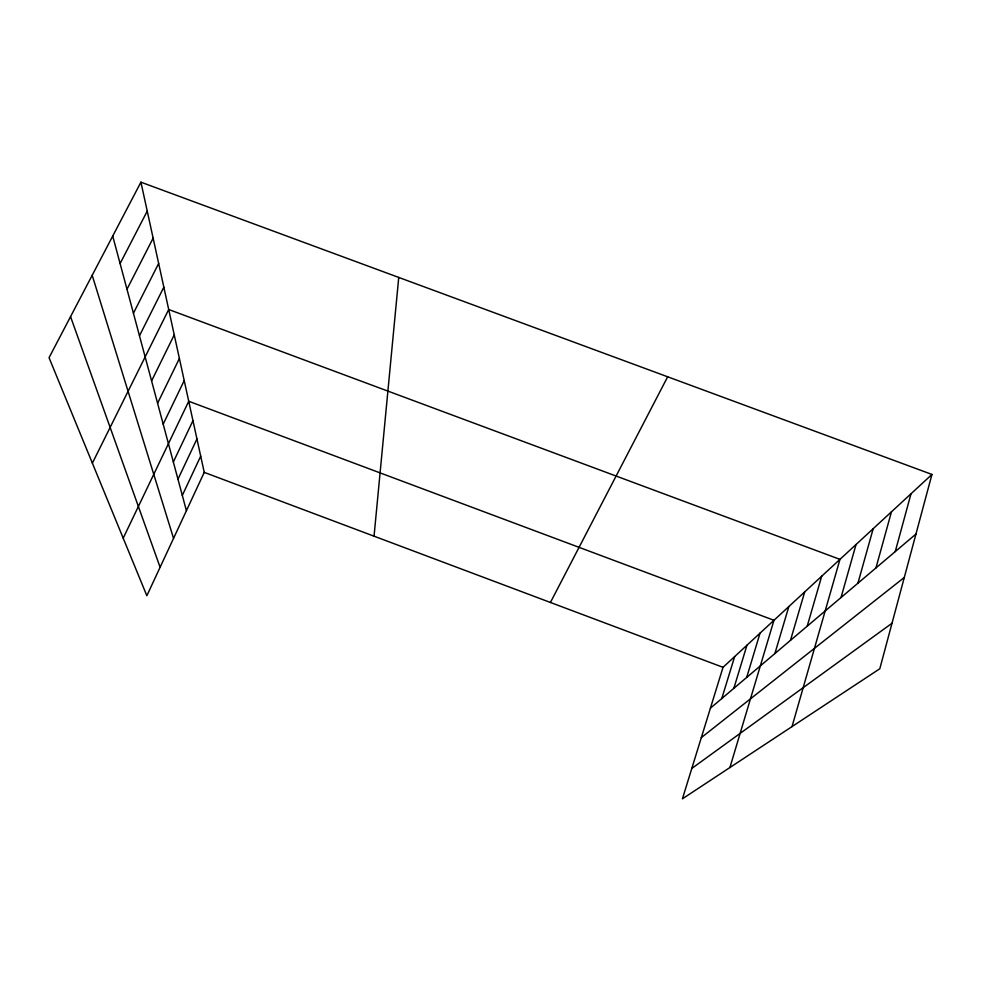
<?xml version="1.0" encoding="UTF-8"?>
<svg xmlns="http://www.w3.org/2000/svg" width="981" height="981" viewBox="0 0 981 981"><rect width="100%" height="100%" fill="white"/><g stroke="black" fill="none" stroke-linecap="round" stroke-linejoin="round"><path stroke-width="1.47" d="M374.043 536.19L398.74 277.427M931.95 474.436L879.798 668.76L682.42 798.828L723.022 667.325L931.95 474.436L140.921 182.172L49.05 357.709L146.856 595.737L204.244 472.376L140.921 182.172M895.248 551.592L911.006 493.774M875.947 567.95L891.459 511.812M857.909 583.229L873.188 528.698M841.024 597.527L856.045 544.504M792.023 726.602L839.957 559.366L168.707 309.506L92.373 463.155M807.204 626.172L821.698 576.215M790.49 640.323L804.702 591.911M774.904 653.53L788.834 606.565M729.913 767.534L773.972 620.286L188.732 401.266L123.201 538.177M746.676 677.454L760.042 633.137M733.849 688.319L746.958 645.216M721.783 698.533L734.646 656.596M182.307 495.417L200.7 456.153M177.966 479.219L196.948 438.948M173.343 462.002L192.963 420.69M163.189 424.148L184.207 380.579M157.585 403.277L179.388 358.494M151.589 380.922L174.238 334.852M139.474 335.772L163.839 287.175M133.428 313.258L158.652 263.435M126.99 289.248L153.134 238.125M120.099 263.57L147.236 211.099M550.427 602.469L667.669 376.79M710.416 708.172L915.947 534.056M701.317 737.626L904.298 577.466M691.801 768.442L892.011 623.254M204.244 472.376L723.022 667.325M70.546 316.63L160.099 567.251M92.189 275.281L173.551 538.348M112.717 236.065L186.415 510.709"/></g></svg>
